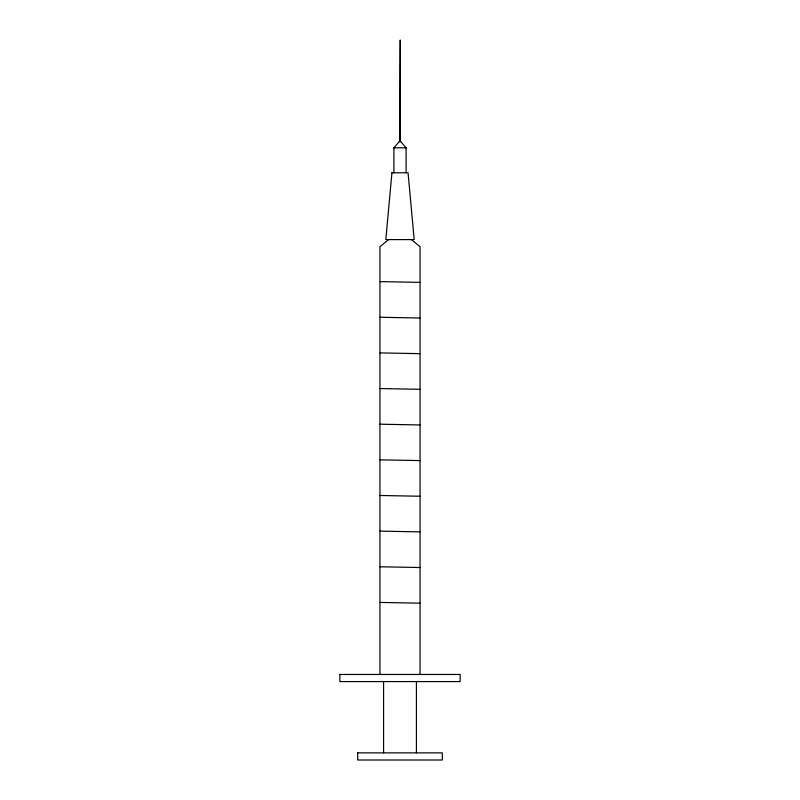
<?xml version="1.0" encoding="UTF-8"?>
<svg xmlns="http://www.w3.org/2000/svg" width="800" height="800" viewBox="0 0 800 800"><rect width="100%" height="100%" fill="white"/><g stroke="black" fill="none" stroke-linecap="round" stroke-linejoin="round"><path stroke-width="1.2" d="M379.95 674.46L379.95 246.73L388.59 239.6M383.57 752.87L383.57 681.71M393.9 172.77L393.9 147.82L400 140.69L406.1 147.82L406.1 172.77M399.77 141.78L400.23 40L400.23 141.78M416.43 752.87L416.43 681.71M420.05 674.46L420.05 246.73L411.41 239.6M393.9 147.82L406.1 147.82M379.95 281.62L420.05 282.38M379.95 317.26L420.05 318.02M379.95 352.91L420.05 353.66M379.95 388.55L420.05 389.31M379.95 424.2L420.05 424.95M379.95 459.84L420.05 460.59M379.95 495.48L420.05 496.24M379.95 531.13L420.05 531.88M379.95 566.77L420.05 567.52M379.95 602.41L420.05 603.17M339.85 674.46L339.85 681.58L460.15 681.58L460.15 674.46L339.85 674.46M357.67 752.87L357.67 760L442.33 760L442.33 752.87L357.67 752.87M391.93 172.77L385.82 239.6L414.18 239.6L408.07 172.77L391.93 172.77"/></g></svg>
